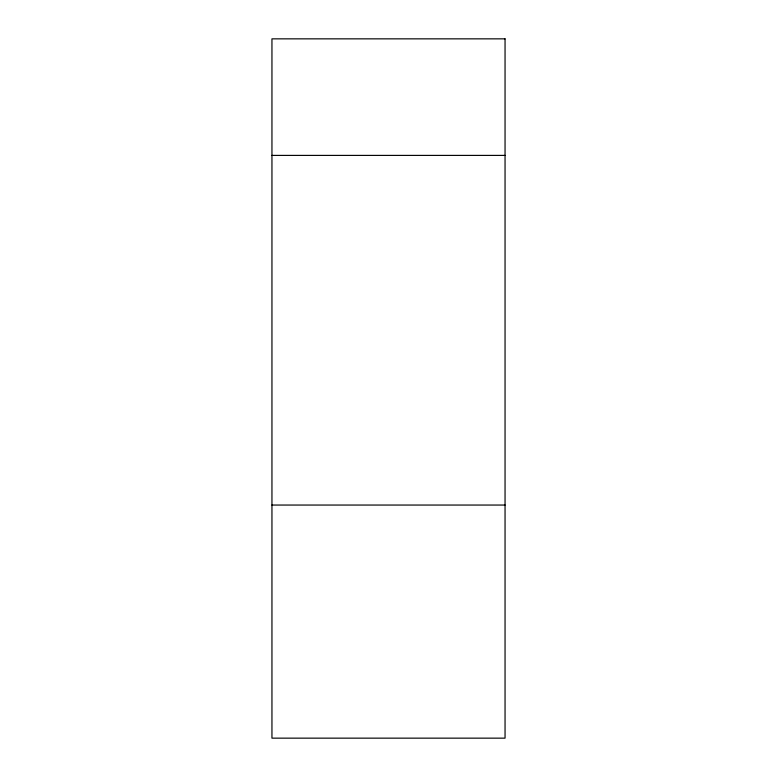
<?xml version="1.0" encoding="UTF-8"?>
<svg xmlns="http://www.w3.org/2000/svg" width="777" height="777" viewBox="0 0 777 777"><rect width="100%" height="100%" fill="white"/><g stroke="black" fill="none" stroke-linecap="round" stroke-linejoin="round"><path stroke-width="1.17" d="M271.95 155.4L505.05 155.4M271.95 505.05L505.05 505.05M505.05 38.85L271.95 38.85L271.95 738.15L505.05 738.15L505.05 38.85"/></g></svg>
